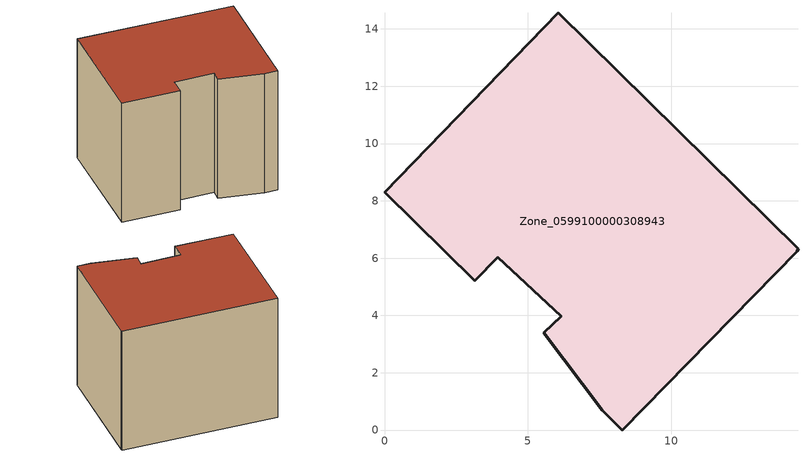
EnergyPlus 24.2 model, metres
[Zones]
Zone_0599100000308943
 floor ground (C_G): 0,8.31 6.07,14.56 14.43,6.33 14.41,6.24 8.29,0 7.6,0.69 5.56,3.4 6.16,3.97 3.95,6.04 3.15,5.21 z0
 wall outside (C_F): 6.07,14.56 0,8.31 3.15,5.21 3.95,6.04 6.16,3.97 5.56,3.4 7.6,0.69 8.29,0 14.41,6.24 14.43,6.33 6.07,14.56 z0:10.13
 roof outside (C_R): 5.56,3.4 7.6,0.69 8.29,0 14.41,6.24 14.43,6.33 6.07,14.56 0,8.31 3.15,5.21 3.95,6.04 6.16,3.97 z10.13
[BUILDING]
Pand.0599100000308943: North Axis=0; Terrain=City; Loads Convergence Tolerance Value=0.04; Temperature Convergence Tolerance Value=0.4; Solar Distribution=FullExterior; Maximum Number of Warmup Days=25; Minimum Number of Warmup Days=1
[Site:Location]
Rotterdam.The.Hague.AP_ZH_NLD Design_Conditions: Latitude=51.96; Longitude=4.45; Time Zone=1; Elevation=-4.5
[SITE:GROUNDTEMPERATURE:BUILDINGSURFACE]
18, 18, 18, 18, 18, 18, 18, 18, 18, 18, 18, 18
[MATERIAL] Thermal Absorptance=0.9; Solar Absorptance=0.7; Visible Absorptance=0.7
Name | Roughness | Thickness | Conductivity | Density | Specific Heat
G.TI.1946 | MediumSmooth | 0.15 | 1 | 540 | 1210
F.TI.1946 | Rough | 0.3 | 0.857143 | 1920 | 840
R.TI.1946 | MediumRough | 0.2 | 0.1 | 1500 | 1000
[CONSTRUCTION]
C_G: G.TI.1946
C_F: F.TI.1946
C_R: R.TI.1946
[ZONE]
Zone_0599100000308943: Type=1; Multiplier=1; Ceiling Height=Autocalculate; Volume=Autocalculate; Floor Area=autocalculate; Part of Total Floor Area=Yes
[ZONEINFILTRATION:DESIGNFLOWRATE]
Infil_Zone_0599100000308943: Zone or ZoneList or Space or SpaceList=Zone_0599100000308943; Schedule=AlwaysOn; Design Flow Rate Calculation Method=Flow/Area; Flow Rate per Floor Area=0.003; Constant Term Coefficient=1; Temperature Term Coefficient=0; Velocity Term Coefficient=0; Velocity Squared Term Coefficient=0
[HVACTEMPLATE:ZONE:IDEALLOADSAIRSYSTEM]
Zone_0599100000308943: Maximum Heating Supply Air Temperature=50; Minimum Cooling Supply Air Temperature=13; Maximum Heating Supply Air Humidity Ratio=0.0156; Minimum Cooling Supply Air Humidity Ratio=0.0077; Heating Limit=NoLimit; Cooling Limit=NoLimit; Dehumidification Control Type=ConstantSensibleHeatRatio; Cooling Sensible Heat Ratio=0.7; Dehumidification Setpoint=60; Humidification Control Type=None; Humidification Setpoint=30; Outdoor Air Method=None; Outdoor Air Flow Rate per Person=0.00944; Outdoor Air Flow Rate per Zone Floor Area=0; Outdoor Air Flow Rate per Zone=0; Demand Controlled Ventilation Type=None; Outdoor Air Economizer Type=NoEconomizer; Heat Recovery Type=None; Sensible Heat Recovery Effectiveness=0.7; Latent Heat Recovery Effectiveness=0.65
[ZONECONTROL:THERMOSTAT]
ThermostatControl_Zone_0599100000308943: Zone or ZoneList=Zone_0599100000308943; Control Type Schedule=DualSetpointControlType; Control 1=Thermostat_Zone_0599100000308943; Temperature Difference Between Cutout And Setpoint=0
[THERMOSTATSETPOINT:DUALSETPOINT]
Thermostat_Zone_0599100000308943: Heating Setpoint Temperature Schedule=HeatingSetpoint_Zone_0599100000308943; Cooling Setpoint Temperature Schedule=CoolingSetpoint_Zone_0599100000308943
[SCHEDULE:COMPACT]
HeatingSetpoint_Zone_0599100000308943: Through: 12/31, For: AllDays, Until: 24:00, 21
CoolingSetpoint_Zone_0599100000308943: Through: 12/31, For: AllDays, Until: 24:00, 24
DualSetpointControlType: Through: 12/31, For: AllDays, Until: 24:00, 4
AlwaysOn: Through: 12/31, For: AllDays, Until: 24:00, 1
